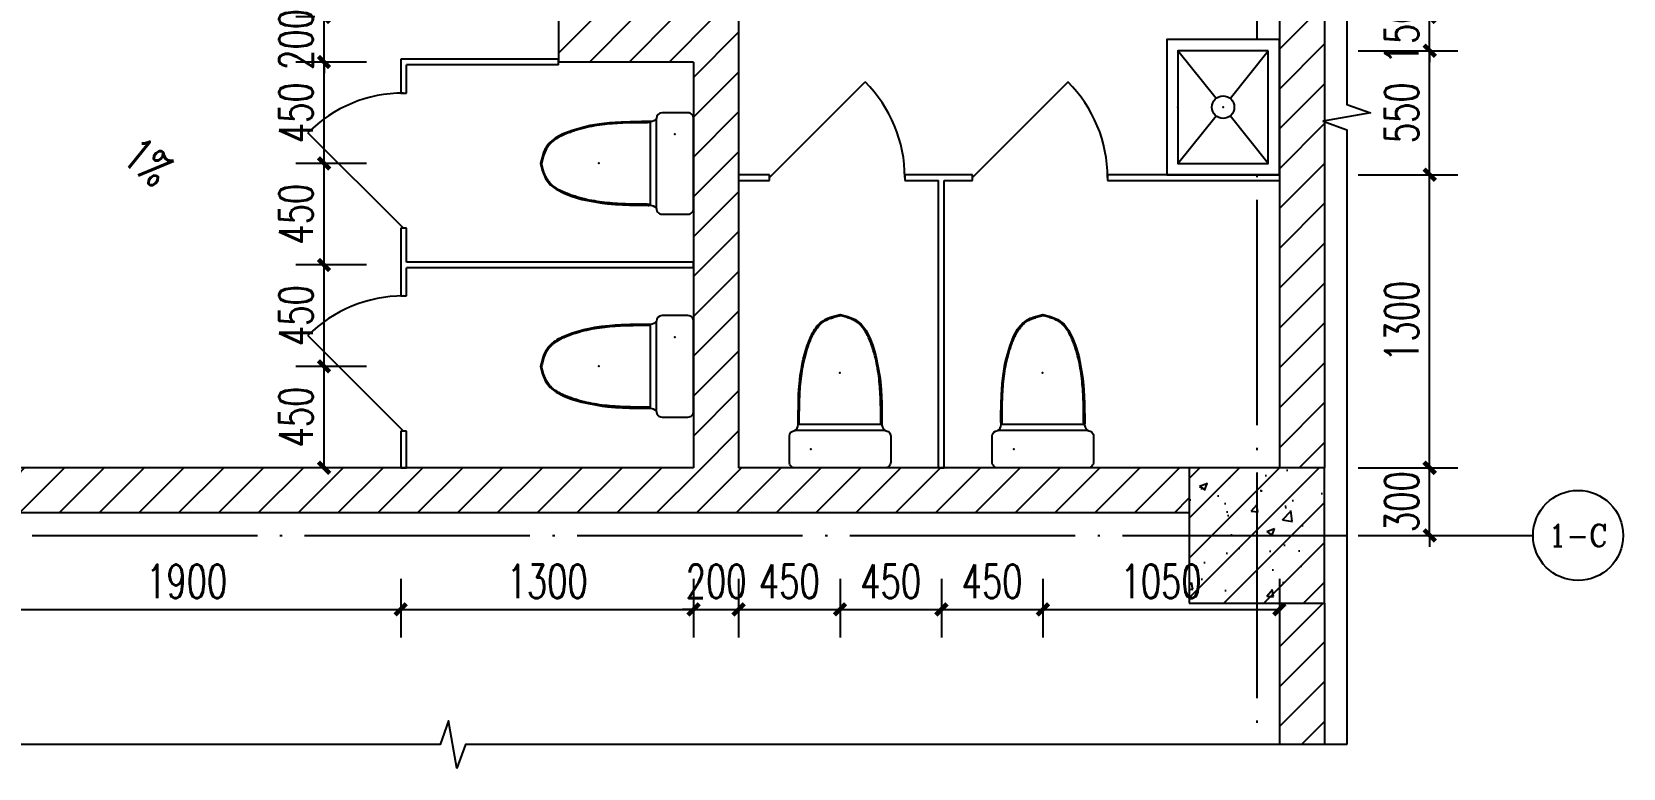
# Model space of a CAD drawing. Header units: millimetres. Extents: x -1048436 to -185795, y -983427 to 400387.
# Drawn here: x -607479 to -600416, y -727371 to -724105 of the extents above; entities that cross this region are included whole.
import ezdxf
from ezdxf.enums import TextEntityAlignment as Align

# ---------------------------------------------------------------- set-up
doc = ezdxf.new("R2010")
doc.units = ezdxf.units.MM
doc.header["$LTSCALE"] = 500
doc.linetypes.add('DOTE', pattern=[2.42, 2, -0.2, 0.02, -0.2])
for name, color, linetype in [('COLUMN', 254, 'Continuous'), ('PUB_DIM', 3, 'Continuous'), ('PUB_HATCH', 8, 'Continuous'), ('建-填充', 9, 'Continuous'), ('建-墙', 254, 'Continuous'), ('建-墙-卫生间隔断', 220, 'Continuous'), ('建-文字', 4, 'Continuous'), ('建-洁具', 55, 'Continuous'), ('建-符号', 13, 'Continuous'), ('建-轴线', 16, 'DOTE')]:
    doc.layers.add(name, color=color, linetype=linetype)
doc.styles.add('_TCH_AXIS', font='COMPLEX', dxfattribs={"bigfont": 'GBCBIG'})
doc.styles.add('_TCH_DIM', font='SIMPLEX', dxfattribs={"bigfont": 'GBCBIG'})
doc.styles.add('_TCH_DIM_T3', font='SIMPLEX', dxfattribs={"width": 0.705882, "bigfont": 'GBCBIG'})
doc.dimstyles.new('_TCH_ARCH&&50', dxfattribs={"dimtxt": 148.75, "dimasz": 50, "dimexe": 125, "dimexo": 150, "dimgap": 50, "dimtad": 1, "dimdec": 0, "dimzin": 0, "dimdsep": 46, "dimtxsty": '_TCH_DIM_T3', "dimblk": 'ARCHTICK', "dimcen": 0.09, "dimclrt": 7, "dimazin": 2, "dimtfac": 1, "dimtdec": 0, "dimtix": 1, "dimtmove": 2, "dimatfit": 3, "dimldrblk": 'ARCHTICK', "dimfxl": 1, "dimtolj": 1, "dimtzin": 0, "dimarcsym": 0})
pattern_1 = [(45, (0, 89.76), (-88.388383, 88.388383), [])]

# ---------------------------------------------------------------- blocks, each defined once
blk = doc.blocks.new('$lvtry$00000208')
blk.add_wipeout([(200.2, 0), (217.7, -7.3), (224.5, -20), (225, -140), (217.7, -157.7), (200, -165), (188, -180.1), (185.5, -191.7), (186.1, -199.2), (185.6, -242.1), (185.1, -284.9), (183.7, -315.7), (182.4, -346.5), (179.3, -382.8), (168.1, -450.9), (159.5, -496.4), (138.9, -559.5), (114.6, -610.4), (94.2, -636.8), (66.8, -657.5), (34.6, -670.7), (0, -680), (-67, -657.4), (-112, -614.9), (-138.2, -560.6), (-155, -510.1), (-165.5, -470.6), (-174, -424.2), (-181.2, -360.8), (-183.8, -321.9), (-184.5, -300), (-185.5, -257), (-185.9, -220), (-186, -208), (-185.7, -199.9), (-185.5, -191.7), (-189.6, -176.6), (-200.1, -165), (-217.7, -157.6), (-225, -140), (-225, -82.5), (-225, -25), (-217.7, -7.3), (-200, 0)])
at = {"color": 0, "ltscale": 100}
for p, q in [((200, -165), (-200, -165)), ((185.5, -191.7), (-185.5, -191.7))]:
    blk.add_line(p, q, dxfattribs=at)
blk.add_lwpolyline([(186.1, -199.2, -0.296302), (200, -165, 0.414214), (225, -140), (225, -25, 0.414214), (200, 0), (-200, 0, 0.414214), (-225, -25), (-225, -140, 0.413282), (-200.1, -165, -0.238932), (-185.5, -191.7), (-186, -208), (-185.9, -231.9), (-185.1, -282.1), (-183.8, -321.9), (-182.2, -348.1), (-180.2, -373.5), (-176.3, -408.9), (-171.7, -439.4), (-168, -459.4), (-163.1, -481.8), (-146.9, -538.4), (-129.4, -582.8, 0.10752), (-88.2, -642.6, 0.100512), (-43.3, -667.8), (0, -680), (34.6, -670.7), (66.8, -657.5), (94.2, -636.8), (114.6, -610.4), (132.4, -576.2), (145.4, -542.8), (159.5, -496.4), (176.8, -405.4), (179.3, -382.8), (182.4, -346.5), (185.1, -284.9)], format="xyb", close=True)
blk.add_lwpolyline([(186, -202.3), (186.1, -199.2)])
for points in [[(-181, -190.8), (-180.9, -229.9), (-180.8, -260.7), (-179, -322.1), (-177.4, -352.7), (-171.1, -413.8), (-166.5, -444.3), (-156.2, -489.8), (-152.2, -504.9), (-145.2, -527.6), (-142.8, -535.2), (-138.8, -546.5), (-137.4, -550.3), (-134.6, -557.8), (-133.1, -561.5), (-128.5, -572.7), (-125.3, -580.1), (-118.3, -594.3), (-114.5, -601.1), (-106.4, -614.1), (-102, -620.3), (-92.6, -631.6), (-87.5, -636.7), (-79.3, -643.6), (-76.4, -645.7), (-70.5, -649.7), (-67.5, -651.5), (-61.1, -654.9), (-57.8, -656.5), (-51, -659.5), (-47.6, -660.9), (-36.9, -664.8), (-29.5, -667.1), (-14.3, -671.3), (-6.6, -673.2), (1.2, -675.1)], [(181.4, -191.4), (180.9, -229.9), (180.8, -260.7), (179, -322.1), (177.4, -352.7), (171.1, -413.8), (166.5, -444.3), (156.2, -489.8), (152.2, -504.9), (145.2, -527.6), (142.8, -535.2), (138.8, -546.5), (137.4, -550.3), (134.6, -557.8), (133.1, -561.5), (128.5, -572.7), (125.3, -580.1), (118.3, -594.3), (114.5, -601.1), (106.4, -614.1), (102, -620.3), (92.6, -631.6), (87.5, -636.7), (79.3, -643.6), (76.4, -645.7), (70.5, -649.7), (67.5, -651.5), (61.1, -654.9), (57.8, -656.5), (51, -659.5), (47.6, -660.9), (36.9, -664.8), (29.5, -667.1), (14.3, -671.3), (6.6, -673.2), (-1.2, -675.1)]]:
    blk.add_open_spline(points, degree=3, knots=[0, 0, 0, 0, 92.762674, 92.762674, 185.525347, 185.525347, 278.288021, 278.288021, 324.669358, 324.669358, 347.860026, 347.860026, 359.45536, 359.45536, 371.050694, 371.050694, 394.241363, 394.241363, 417.432031, 417.432031, 440.6227, 440.6227, 463.813368, 463.813368, 475.408702, 475.408702, 487.004036, 487.004036, 498.599371, 498.599371, 510.194705, 510.194705, 533.385373, 533.385373, 556.576042, 556.576042, 556.576042, 556.576042], dxfattribs=at)
at = {"color": 0}
for p in [(-129.3, -83.1), (-0.7, -421)]:
    blk.add_point(p, dxfattribs=at)
blk = doc.blocks.new('$lvtry$00000171')
h = blk.add_hatch()
h.set_pattern_fill('ANSI31', color=256, scale=15, style=0)
h.set_pattern_definition([(45, (0, 0), (-16.838, 16.838), [])])
h.paths.add_polyline_path([(35.4, 16.9, 0.162278), (7.1, 31), (-49.5, -25.6, 0.162278), (-35.4, -53.9)])
h.paths.add_polyline_path([(7.1, 31, 0.456412), (-50, -18.5, 0.035489), (-49.5, -25.6)])
h.paths.add_polyline_path([(49.5, -11.4, 0.162278), (35.4, 16.9), (-35.4, -53.9, 0.162278), (-7.1, -68)])
h.paths.add_polyline_path([(50, -18.5, 0.035489), (49.5, -11.4), (-7.1, -68, 0.456412)])
blk.add_circle((0, -18.5), 50)
blk = doc.blocks.new('_ArchTick')
at = {"color": 0, "linetype": 'ByBlock', "const_width": 0.4}
blk.add_lwpolyline([(-0.5, -0.5), (0.5, 0.5)], dxfattribs=at)
blk = doc.blocks.new('*D2135')
at = {"layer": 'Defpoints', "color": 0, "transparency": 16777216}
for p in [(-606182, -725588.5), (-605843.6, -725588.5), (-605843.6, -726038.5)]:
    blk.add_point(p, dxfattribs=at)
at = {"layer": 'PUB_DIM', "color": 0, "lineweight": -2, "transparency": 16777216}
for p, q in [((-605993.6, -725588.5), (-606307, -725588.5)), ((-606182, -726038.5), (-606182, -725588.5)), ((-605993.6, -726038.5), (-606307, -726038.5))]:
    blk.add_line(p, q, dxfattribs=at)
at = {"layer": 'PUB_DIM', "color": 0, "lineweight": -2, "transparency": 16777216, "xscale": 50, "yscale": 50, "zscale": 50}
for p, rotation in [((-606182, -725588.5), 90), ((-606182, -726038.5), 270)]:
    blk.add_blockref('_ArchTick', p, dxfattribs=dict(at, rotation=rotation))
at = {"layer": 'PUB_DIM', "color": 7, "transparency": 16777216, "insert": (-606306.4, -725813.5), "char_height": 148.75, "attachment_point": 5, "rotation": 90, "style": '_TCH_DIM_T3'}
blk.add_mtext('\\A1;450', dxfattribs=at)
blk = doc.blocks.new('*D2136')
at = {"layer": 'Defpoints', "color": 0, "transparency": 16777216}
for p in [(-606182, -725138.5), (-605843.6, -725138.5), (-605843.6, -725588.5)]:
    blk.add_point(p, dxfattribs=at)
at = {"layer": 'PUB_DIM', "color": 0, "lineweight": -2, "transparency": 16777216}
for p, q in [((-605993.6, -725138.5), (-606307, -725138.5)), ((-606182, -725588.5), (-606182, -725138.5)), ((-605993.6, -725588.5), (-606307, -725588.5))]:
    blk.add_line(p, q, dxfattribs=at)
at = {"layer": 'PUB_DIM', "color": 0, "lineweight": -2, "transparency": 16777216, "xscale": 50, "yscale": 50, "zscale": 50}
for p, rotation in [((-606182, -725138.5), 90), ((-606182, -725588.5), 270)]:
    blk.add_blockref('_ArchTick', p, dxfattribs=dict(at, rotation=rotation))
at = {"layer": 'PUB_DIM', "color": 7, "transparency": 16777216, "insert": (-606306.4, -725363.5), "char_height": 148.75, "attachment_point": 5, "rotation": 90, "style": '_TCH_DIM_T3'}
blk.add_mtext('\\A1;450', dxfattribs=at)
blk = doc.blocks.new('*D2137')
at = {"layer": 'Defpoints', "color": 0, "transparency": 16777216}
for p in [(-606182, -724688.5), (-605843.6, -724688.5), (-605843.6, -725138.5)]:
    blk.add_point(p, dxfattribs=at)
at = {"layer": 'PUB_DIM', "color": 0, "lineweight": -2, "transparency": 16777216}
for p, q in [((-605993.6, -724688.5), (-606307, -724688.5)), ((-606182, -725138.5), (-606182, -724688.5)), ((-605993.6, -725138.5), (-606307, -725138.5))]:
    blk.add_line(p, q, dxfattribs=at)
at = {"layer": 'PUB_DIM', "color": 0, "lineweight": -2, "transparency": 16777216, "xscale": 50, "yscale": 50, "zscale": 50}
for p, rotation in [((-606182, -724688.5), 90), ((-606182, -725138.5), 270)]:
    blk.add_blockref('_ArchTick', p, dxfattribs=dict(at, rotation=rotation))
at = {"layer": 'PUB_DIM', "color": 7, "transparency": 16777216, "insert": (-606306.4, -724913.5), "char_height": 148.75, "attachment_point": 5, "rotation": 90, "style": '_TCH_DIM_T3'}
blk.add_mtext('\\A1;450', dxfattribs=at)
blk = doc.blocks.new('*D2138')
at = {"layer": 'Defpoints', "color": 0, "transparency": 16777216}
for p in [(-606182, -724238.5), (-605843.6, -724238.5), (-605843.6, -724688.5)]:
    blk.add_point(p, dxfattribs=at)
at = {"layer": 'PUB_DIM', "color": 0, "lineweight": -2, "transparency": 16777216}
for p, q in [((-605993.6, -724238.5), (-606307, -724238.5)), ((-606182, -724688.5), (-606182, -724238.5)), ((-605993.6, -724688.5), (-606307, -724688.5))]:
    blk.add_line(p, q, dxfattribs=at)
at = {"layer": 'PUB_DIM', "color": 0, "lineweight": -2, "transparency": 16777216, "xscale": 50, "yscale": 50, "zscale": 50}
for p, rotation in [((-606182, -724238.5), 90), ((-606182, -724688.5), 270)]:
    blk.add_blockref('_ArchTick', p, dxfattribs=dict(at, rotation=rotation))
at = {"layer": 'PUB_DIM', "color": 7, "transparency": 16777216, "insert": (-606306.4, -724463.5), "char_height": 148.75, "attachment_point": 5, "rotation": 90, "style": '_TCH_DIM_T3'}
blk.add_mtext('\\A1;450', dxfattribs=at)
blk = doc.blocks.new('*D2139')
at = {"layer": 'Defpoints', "color": 0, "transparency": 16777216}
for p in [(-606182, -724038.5), (-605843.6, -724038.5), (-605843.6, -724238.5)]:
    blk.add_point(p, dxfattribs=at)
at = {"layer": 'PUB_DIM', "color": 0, "lineweight": -2, "transparency": 16777216}
for p, q in [((-605993.6, -724038.5), (-606307, -724038.5)), ((-606182, -724038.5), (-606182, -723988.5)), ((-606182, -724238.5), (-606182, -724038.5)), ((-605993.6, -724238.5), (-606307, -724238.5)), ((-606182, -724238.5), (-606182, -724288.5))]:
    blk.add_line(p, q, dxfattribs=at)
at = {"layer": 'PUB_DIM', "color": 0, "lineweight": -2, "transparency": 16777216, "xscale": 50, "yscale": 50, "zscale": 50}
for p, rotation in [((-606182, -724038.5), 270), ((-606182, -724238.5), 90)]:
    blk.add_blockref('_ArchTick', p, dxfattribs=dict(at, rotation=rotation))
at = {"layer": 'PUB_DIM', "color": 7, "transparency": 16777216, "insert": (-606306.4, -724138.5), "char_height": 148.75, "attachment_point": 5, "rotation": 90, "style": '_TCH_DIM_T3'}
blk.add_mtext('\\A1;200', dxfattribs=at)
blk = doc.blocks.new('*D2146')
at = {"layer": 'Defpoints', "color": 0, "transparency": 16777216}
for p in [(-601741.6, -724038.5), (-601274.6, -724038.5), (-601741.6, -724188.5)]:
    blk.add_point(p, dxfattribs=at)
at = {"layer": 'PUB_DIM', "color": 0, "lineweight": -2, "transparency": 16777216}
for p, q in [((-601591.6, -724038.5), (-601149.6, -724038.5)), ((-601274.6, -724038.5), (-601274.6, -723988.5)), ((-601274.6, -724188.5), (-601274.6, -724038.5)), ((-601591.6, -724188.5), (-601149.6, -724188.5)), ((-601274.6, -724188.5), (-601274.6, -724238.5))]:
    blk.add_line(p, q, dxfattribs=at)
at = {"layer": 'PUB_DIM', "color": 0, "lineweight": -2, "transparency": 16777216, "xscale": 50, "yscale": 50, "zscale": 50}
for p, rotation in [((-601274.6, -724038.5), 270), ((-601274.6, -724188.5), 90)]:
    blk.add_blockref('_ArchTick', p, dxfattribs=dict(at, rotation=rotation))
at = {"layer": 'PUB_DIM', "color": 7, "transparency": 16777216, "insert": (-601398.9, -724113.5), "char_height": 148.75, "attachment_point": 5, "rotation": 90, "style": '_TCH_DIM_T3'}
blk.add_mtext('\\A1;150', dxfattribs=at)
blk = doc.blocks.new('*D2147')
at = {"layer": 'Defpoints', "color": 0, "transparency": 16777216}
for p in [(-601741.6, -724188.5), (-601274.6, -724188.5), (-601741.6, -724738.5)]:
    blk.add_point(p, dxfattribs=at)
at = {"layer": 'PUB_DIM', "color": 0, "lineweight": -2, "transparency": 16777216}
for p, q in [((-601591.6, -724188.5), (-601149.6, -724188.5)), ((-601274.6, -724738.5), (-601274.6, -724188.5)), ((-601591.6, -724738.5), (-601149.6, -724738.5))]:
    blk.add_line(p, q, dxfattribs=at)
at = {"layer": 'PUB_DIM', "color": 0, "lineweight": -2, "transparency": 16777216, "xscale": 50, "yscale": 50, "zscale": 50}
for p, rotation in [((-601274.6, -724188.5), 90), ((-601274.6, -724738.5), 270)]:
    blk.add_blockref('_ArchTick', p, dxfattribs=dict(at, rotation=rotation))
at = {"layer": 'PUB_DIM', "color": 7, "transparency": 16777216, "insert": (-601398.9, -724463.5), "char_height": 148.75, "attachment_point": 5, "rotation": 90, "style": '_TCH_DIM_T3'}
blk.add_mtext('\\A1;550', dxfattribs=at)
blk = doc.blocks.new('*D2148')
at = {"layer": 'Defpoints', "color": 0, "transparency": 16777216}
for p in [(-601741.6, -724738.5), (-601274.6, -724738.5), (-601741.6, -726038.5)]:
    blk.add_point(p, dxfattribs=at)
at = {"layer": 'PUB_DIM', "color": 0, "lineweight": -2, "transparency": 16777216}
for p, q in [((-601591.6, -724738.5), (-601149.6, -724738.5)), ((-601274.6, -726038.5), (-601274.6, -724738.5)), ((-601591.6, -726038.5), (-601149.6, -726038.5))]:
    blk.add_line(p, q, dxfattribs=at)
at = {"layer": 'PUB_DIM', "color": 0, "lineweight": -2, "transparency": 16777216, "xscale": 50, "yscale": 50, "zscale": 50}
for p, rotation in [((-601274.6, -724738.5), 90), ((-601274.6, -726038.5), 270)]:
    blk.add_blockref('_ArchTick', p, dxfattribs=dict(at, rotation=rotation))
at = {"layer": 'PUB_DIM', "color": 7, "transparency": 16777216, "insert": (-601398.9, -725388.5), "char_height": 148.75, "attachment_point": 5, "rotation": 90, "style": '_TCH_DIM_T3'}
blk.add_mtext('\\A1;1300', dxfattribs=at)
blk = doc.blocks.new('*D2149')
at = {"layer": 'Defpoints', "color": 0, "transparency": 16777216}
for p in [(-601741.6, -726038.5), (-601274.6, -726038.5), (-601741.6, -726338.5)]:
    blk.add_point(p, dxfattribs=at)
at = {"layer": 'PUB_DIM', "color": 0, "lineweight": -2, "transparency": 16777216}
for p, q in [((-601274.6, -726038.5), (-601274.6, -725988.5)), ((-601591.6, -726038.5), (-601149.6, -726038.5)), ((-601274.6, -726338.5), (-601274.6, -726038.5)), ((-601591.6, -726338.5), (-601149.6, -726338.5)), ((-601274.6, -726338.5), (-601274.6, -726388.5))]:
    blk.add_line(p, q, dxfattribs=at)
at = {"layer": 'PUB_DIM', "color": 0, "lineweight": -2, "transparency": 16777216, "xscale": 50, "yscale": 50, "zscale": 50}
for p, rotation in [((-601274.6, -726038.5), 270), ((-601274.6, -726338.5), 90)]:
    blk.add_blockref('_ArchTick', p, dxfattribs=dict(at, rotation=rotation))
at = {"layer": 'PUB_DIM', "color": 7, "transparency": 16777216, "insert": (-601398.9, -726188.5), "char_height": 148.75, "attachment_point": 5, "rotation": 90, "style": '_TCH_DIM_T3'}
blk.add_mtext('\\A1;300', dxfattribs=at)
blk = doc.blocks.new('*D2163')
at = {"layer": 'Defpoints', "color": 0, "transparency": 16777216}
for p in [(-607741.6, -726380.7), (-605841.6, -726380.7), (-605841.6, -726666.5)]:
    blk.add_point(p, dxfattribs=at)
at = {"layer": 'PUB_DIM', "color": 0, "lineweight": -2, "transparency": 16777216}
for p, q in [((-607741.6, -726530.7), (-607741.6, -726791.5)), ((-605841.6, -726530.7), (-605841.6, -726791.5)), ((-607741.6, -726666.5), (-605841.6, -726666.5))]:
    blk.add_line(p, q, dxfattribs=at)
at = {"layer": 'PUB_DIM', "color": 0, "lineweight": -2, "transparency": 16777216, "xscale": 50, "yscale": 50, "zscale": 50, "rotation": 180}
blk.add_blockref('_ArchTick', (-607741.6, -726666.5), dxfattribs=at)
at = {"layer": 'PUB_DIM', "color": 0, "lineweight": -2, "transparency": 16777216, "xscale": 50, "yscale": 50, "zscale": 50}
blk.add_blockref('_ArchTick', (-605841.6, -726666.5), dxfattribs=at)
at = {"layer": 'PUB_DIM', "color": 7, "transparency": 16777216, "insert": (-606791.6, -726542.2), "char_height": 148.75, "attachment_point": 5, "style": '_TCH_DIM_T3'}
blk.add_mtext('\\A1;1900', dxfattribs=at)
blk = doc.blocks.new('*D2164')
at = {"layer": 'Defpoints', "color": 0, "transparency": 16777216}
for p in [(-605841.6, -726380.7), (-604541.6, -726380.7), (-604541.6, -726666.5)]:
    blk.add_point(p, dxfattribs=at)
at = {"layer": 'PUB_DIM', "color": 0, "lineweight": -2, "transparency": 16777216}
for p, q in [((-605841.6, -726530.7), (-605841.6, -726791.5)), ((-604541.6, -726530.7), (-604541.6, -726791.5)), ((-605841.6, -726666.5), (-604541.6, -726666.5))]:
    blk.add_line(p, q, dxfattribs=at)
at = {"layer": 'PUB_DIM', "color": 0, "lineweight": -2, "transparency": 16777216, "xscale": 50, "yscale": 50, "zscale": 50, "rotation": 180}
blk.add_blockref('_ArchTick', (-605841.6, -726666.5), dxfattribs=at)
at = {"layer": 'PUB_DIM', "color": 0, "lineweight": -2, "transparency": 16777216, "xscale": 50, "yscale": 50, "zscale": 50}
blk.add_blockref('_ArchTick', (-604541.6, -726666.5), dxfattribs=at)
at = {"layer": 'PUB_DIM', "color": 7, "transparency": 16777216, "insert": (-605191.6, -726542.2), "char_height": 148.75, "attachment_point": 5, "style": '_TCH_DIM_T3'}
blk.add_mtext('\\A1;1300', dxfattribs=at)
blk = doc.blocks.new('*D2165')
at = {"layer": 'Defpoints', "color": 0, "transparency": 16777216}
for p in [(-604541.6, -726380.7), (-604341.6, -726380.7), (-604341.6, -726666.5)]:
    blk.add_point(p, dxfattribs=at)
at = {"layer": 'PUB_DIM', "color": 0, "lineweight": -2, "transparency": 16777216}
for p, q in [((-604541.6, -726530.7), (-604541.6, -726791.5)), ((-604341.6, -726530.7), (-604341.6, -726791.5)), ((-604541.6, -726666.5), (-604591.6, -726666.5)), ((-604541.6, -726666.5), (-604341.6, -726666.5)), ((-604341.6, -726666.5), (-604291.6, -726666.5))]:
    blk.add_line(p, q, dxfattribs=at)
at = {"layer": 'PUB_DIM', "color": 0, "lineweight": -2, "transparency": 16777216, "xscale": 50, "yscale": 50, "zscale": 50}
blk.add_blockref('_ArchTick', (-604541.6, -726666.5), dxfattribs=at)
at = {"layer": 'PUB_DIM', "color": 0, "lineweight": -2, "transparency": 16777216, "xscale": 50, "yscale": 50, "zscale": 50, "rotation": 180}
blk.add_blockref('_ArchTick', (-604341.6, -726666.5), dxfattribs=at)
at = {"layer": 'PUB_DIM', "color": 7, "transparency": 16777216, "insert": (-604441.6, -726542.2), "char_height": 148.75, "attachment_point": 5, "style": '_TCH_DIM_T3'}
blk.add_mtext('\\A1;200', dxfattribs=at)
blk = doc.blocks.new('*D2166')
at = {"layer": 'Defpoints', "color": 0, "transparency": 16777216}
for p in [(-604341.6, -726380.7), (-603891.6, -726380.7), (-603891.6, -726666.5)]:
    blk.add_point(p, dxfattribs=at)
at = {"layer": 'PUB_DIM', "color": 0, "lineweight": -2, "transparency": 16777216}
for p, q in [((-604341.6, -726530.7), (-604341.6, -726791.5)), ((-603891.6, -726530.7), (-603891.6, -726791.5)), ((-604341.6, -726666.5), (-603891.6, -726666.5))]:
    blk.add_line(p, q, dxfattribs=at)
at = {"layer": 'PUB_DIM', "color": 0, "lineweight": -2, "transparency": 16777216, "xscale": 50, "yscale": 50, "zscale": 50, "rotation": 180}
blk.add_blockref('_ArchTick', (-604341.6, -726666.5), dxfattribs=at)
at = {"layer": 'PUB_DIM', "color": 0, "lineweight": -2, "transparency": 16777216, "xscale": 50, "yscale": 50, "zscale": 50}
blk.add_blockref('_ArchTick', (-603891.6, -726666.5), dxfattribs=at)
at = {"layer": 'PUB_DIM', "color": 7, "transparency": 16777216, "insert": (-604116.6, -726542.2), "char_height": 148.75, "attachment_point": 5, "style": '_TCH_DIM_T3'}
blk.add_mtext('\\A1;450', dxfattribs=at)
blk = doc.blocks.new('*D2167')
at = {"layer": 'Defpoints', "color": 0, "transparency": 16777216}
for p in [(-603891.6, -726380.7), (-603441.6, -726380.7), (-603441.6, -726666.5)]:
    blk.add_point(p, dxfattribs=at)
at = {"layer": 'PUB_DIM', "color": 0, "lineweight": -2, "transparency": 16777216}
for p, q in [((-603891.6, -726530.7), (-603891.6, -726791.5)), ((-603441.6, -726530.7), (-603441.6, -726791.5)), ((-603891.6, -726666.5), (-603441.6, -726666.5))]:
    blk.add_line(p, q, dxfattribs=at)
at = {"layer": 'PUB_DIM', "color": 0, "lineweight": -2, "transparency": 16777216, "xscale": 50, "yscale": 50, "zscale": 50, "rotation": 180}
blk.add_blockref('_ArchTick', (-603891.6, -726666.5), dxfattribs=at)
at = {"layer": 'PUB_DIM', "color": 0, "lineweight": -2, "transparency": 16777216, "xscale": 50, "yscale": 50, "zscale": 50}
blk.add_blockref('_ArchTick', (-603441.6, -726666.5), dxfattribs=at)
at = {"layer": 'PUB_DIM', "color": 7, "transparency": 16777216, "insert": (-603666.6, -726542.2), "char_height": 148.75, "attachment_point": 5, "style": '_TCH_DIM_T3'}
blk.add_mtext('\\A1;450', dxfattribs=at)
blk = doc.blocks.new('*D2168')
at = {"layer": 'Defpoints', "color": 0, "transparency": 16777216}
for p in [(-603441.6, -726380.7), (-602991.6, -726380.7), (-602991.6, -726666.5)]:
    blk.add_point(p, dxfattribs=at)
at = {"layer": 'PUB_DIM', "color": 0, "lineweight": -2, "transparency": 16777216}
for p, q in [((-603441.6, -726530.7), (-603441.6, -726791.5)), ((-602991.6, -726530.7), (-602991.6, -726791.5)), ((-603441.6, -726666.5), (-602991.6, -726666.5))]:
    blk.add_line(p, q, dxfattribs=at)
at = {"layer": 'PUB_DIM', "color": 0, "lineweight": -2, "transparency": 16777216, "xscale": 50, "yscale": 50, "zscale": 50, "rotation": 180}
blk.add_blockref('_ArchTick', (-603441.6, -726666.5), dxfattribs=at)
at = {"layer": 'PUB_DIM', "color": 0, "lineweight": -2, "transparency": 16777216, "xscale": 50, "yscale": 50, "zscale": 50}
blk.add_blockref('_ArchTick', (-602991.6, -726666.5), dxfattribs=at)
at = {"layer": 'PUB_DIM', "color": 7, "transparency": 16777216, "insert": (-603216.6, -726542.2), "char_height": 148.75, "attachment_point": 5, "style": '_TCH_DIM_T3'}
blk.add_mtext('\\A1;450', dxfattribs=at)
blk = doc.blocks.new('*D2169')
at = {"layer": 'Defpoints', "color": 0, "transparency": 16777216}
for p in [(-602991.6, -726380.7), (-601941.6, -726380.7), (-601941.6, -726666.5)]:
    blk.add_point(p, dxfattribs=at)
at = {"layer": 'PUB_DIM', "color": 0, "lineweight": -2, "transparency": 16777216}
for p, q in [((-602991.6, -726530.7), (-602991.6, -726791.5)), ((-601941.6, -726530.7), (-601941.6, -726791.5)), ((-602991.6, -726666.5), (-601941.6, -726666.5))]:
    blk.add_line(p, q, dxfattribs=at)
at = {"layer": 'PUB_DIM', "color": 0, "lineweight": -2, "transparency": 16777216, "xscale": 50, "yscale": 50, "zscale": 50, "rotation": 180}
blk.add_blockref('_ArchTick', (-602991.6, -726666.5), dxfattribs=at)
at = {"layer": 'PUB_DIM', "color": 0, "lineweight": -2, "transparency": 16777216, "xscale": 50, "yscale": 50, "zscale": 50}
blk.add_blockref('_ArchTick', (-601941.6, -726666.5), dxfattribs=at)
at = {"layer": 'PUB_DIM', "color": 7, "transparency": 16777216, "insert": (-602466.6, -726542.2), "char_height": 148.75, "attachment_point": 5, "style": '_TCH_DIM_T3'}
blk.add_mtext('\\A1;1050', dxfattribs=at)
blk = doc.blocks.new('$lvtry$00000191')
at = {"color": 0}
blk.add_wipeout([(300, -500), (300, 0), (-300, 0), (-300, -500)], dxfattribs=at)
for p, q in [((-250, -50), (-39, -218.8)), ((39, -218.8), (250, -50)), ((-250, -450), (-39, -281.2)), ((39, -281.2), (250, -450))]:
    blk.add_line(p, q, dxfattribs=at)
for points in [[(300, -500), (300, 0), (-300, 0), (-300, -500)], [(250, -450), (250, -50), (-250, -50), (-250, -450)]]:
    blk.add_lwpolyline(points, close=True, dxfattribs=at)
blk.add_circle((0, -250), 50, dxfattribs=at)
for p in [(0, -50), (0, -250)]:
    blk.add_point(p, dxfattribs=at)

msp = doc.modelspace()

# ---------------------------------------------------------------- hatches: boundary and pattern name
at = {"layer": 'PUB_HATCH'}
h = msp.add_hatch(dxfattribs=at)
h.set_pattern_fill('钢筋混凝土', color=256, scale=50, style=0)
h.set_pattern_definition([(45, (0, 0), (-88.388348, 88.388348), []), (50, (0, 0), (358.63009, -31.37607), [37.5, -412.5]), (355, (0, 0), (-69.37567, 376.09607), [30, -330]), (100.4514, (29.9, -2.6), (289.25469, 344.71977), [31.8701, -350.57106]), (46.1842, (0, 100), (533.62052, -82.7595), [56.25, -618.75]), (96.6356, (44.47, 93.1), (467.33135, 487.05894), [47.80514, -525.8565]), (351.1842, (0, 100), (467.33097, 487.0593), [45, -495]), (21, (50, 75), (298.45353, -201.309445), [37.5, -412.5]), (326, (50, 75), (121.65767, 362.57502), [30, -330]), (71.4514, (74.87, 58.22), (420.11131, 161.26525), [31.8701, -350.57106]), (37.5, (0, 0), (6.079928, 166.446927), [0, -326, 0, -335, 0, -331.25]), (7.5, (0, 0), (131.53477, 197.205856), [0, -191, 0, -318.5, 0, -126.25]), (327.5, (-111.5, 0), (266.911218, -11.277436), [0, -125, 0, -390, 0, -517.5]), (317.5, (-161.5, 0), (291.593085, 50.05249), [0, -162.5, 0, -259, 0, -367.5])])
h.paths.add_polyline_path([(-602341.6, -726038.5), (-602341.6, -726638.5), (-601741.6, -726638.5), (-601741.6, -726038.5)])
at = {"layer": '建-填充'}
h = msp.add_hatch(dxfattribs=at)
h.set_pattern_fill('普通砖', color=256, scale=50, style=0)
h.set_pattern_definition(pattern_1)
h.paths.add_polyline_path([(-601741.6, -722038.5), (-601941.6, -722238.5), (-601941.6, -724763.5), (-601741.6, -724763.5)])
h = msp.add_hatch(dxfattribs=at)
h.set_pattern_fill('普通砖', color=256, scale=50, style=0)
h.set_pattern_definition(pattern_1)
h.paths.add_polyline_path([(-605041.6, -722171.9), (-605141.6, -722238.5), (-605141.6, -724238.5), (-604941.6, -724038.5), (-604941.6, -722238.5)])
h = msp.add_hatch(dxfattribs=at)
h.set_pattern_fill('普通砖', color=256, scale=50, style=0)
h.set_pattern_definition(pattern_1)
h.paths.add_polyline_path([(-604541.6, -724238.5), (-604341.6, -724038.5), (-604941.6, -724038.5), (-605141.6, -724238.5)])
h = msp.add_hatch(dxfattribs=at)
h.set_pattern_fill('普通砖', color=256, scale=50, style=0)
h.set_pattern_definition(pattern_1)
h.paths.add_polyline_path([(-607541.6, -726038.5), (-607541.6, -726238.5), (-604441.6, -726238.5), (-604441.6, -726105.2), (-604541.6, -726038.5)])
h = msp.add_hatch(dxfattribs=at)
h.set_pattern_fill('普通砖', color=256, scale=50, style=0)
h.set_pattern_definition(pattern_1)
h.paths.add_polyline_path([(-601741.6, -726638.5), (-601941.6, -726638.5), (-601941.6, -727265.7), (-601741.6, -727265.7)])

# ---------------------------------------------------------------- linework, layer by layer
at = {"layer": 'COLUMN'}
for p, q in [((-602341.6, -726038.5), (-602341.6, -726638.5)), ((-601741.6, -726038.5), (-602341.6, -726038.5)), ((-601741.6, -726638.5), (-601741.6, -726038.5)), ((-602341.6, -726638.5), (-601741.6, -726638.5))]:
    msp.add_line(p, q, dxfattribs=at)
at = {"layer": '建-墙'}
for p, q in [((-601741.6, -722038.5), (-601741.6, -724763.5)), ((-605141.6, -722238.5), (-605141.6, -724238.5)), ((-601941.6, -722238.5), (-601941.6, -724763.5)), ((-604341.6, -724038.5), (-604341.6, -726038.5)), ((-604541.6, -724238.5), (-605141.6, -724238.5)), ((-601741.6, -724763.5), (-601741.6, -726038.5)), ((-604541.6, -726038.5), (-607541.6, -726038.5)), ((-604441.6, -726238.5), (-607541.6, -726238.5)), ((-602341.6, -726238.5), (-604441.6, -726238.5)), ((-601941.6, -726638.5), (-601941.6, -727265.7)), ((-601741.6, -726638.5), (-601741.6, -727265.7))]:
    msp.add_line(p, q, dxfattribs=at)
at = {"layer": '建-墙-卫生间隔断'}
for p, q in [((-605141.6, -724226), (-605841.6, -724226)), ((-605841.6, -724226), (-605841.6, -724376)), ((-605141.6, -724251), (-605816.6, -724251)), ((-605816.6, -724376), (-605816.6, -724251)), ((-605141.6, -724251), (-605141.6, -724226)), ((-604204.1, -724751), (-603779.8, -724326.8)), ((-603304.1, -724751), (-602879.8, -724326.8)), ((-605841.6, -724376), (-605816.6, -724376)), ((-605829.1, -724976), (-606253.4, -724551.8)), ((-604204.1, -724738.5), (-604341.6, -724738.5)), ((-604341.6, -724738.5), (-604341.6, -724763.5)), ((-604204.1, -724763.5), (-604204.1, -724738.5)), ((-603429.1, -724738.5), (-603604.1, -724738.5)), ((-603604.1, -724738.5), (-603604.1, -724763.5)), ((-603304.1, -724738.5), (-603429.1, -724738.5)), ((-603304.1, -724763.5), (-603304.1, -724738.5)), ((-602704.1, -724738.5), (-602704.1, -724763.5)), ((-604341.6, -724763.5), (-604204.1, -724763.5)), ((-603604.1, -724763.5), (-603454.1, -724763.5)), ((-603454.1, -726038.5), (-603454.1, -724763.5)), ((-603429.1, -726038.5), (-603429.1, -724763.5)), ((-603429.1, -724763.5), (-603304.1, -724763.5)), ((-605816.6, -724976), (-605841.6, -724976)), ((-605841.6, -724976), (-605841.6, -725151)), ((-605816.6, -725126), (-605816.6, -724976)), ((-605841.6, -725151), (-605841.6, -725276)), ((-604541.6, -725126), (-605816.6, -725126)), ((-604541.6, -725151), (-605816.6, -725151)), ((-605816.6, -725276), (-605816.6, -725151)), ((-604541.6, -725151), (-604541.6, -725126)), ((-605841.6, -725276), (-605816.6, -725276)), ((-605829.1, -725876), (-606253.4, -725451.8)), ((-605816.6, -725876), (-605841.6, -725876)), ((-605841.6, -725876), (-605841.6, -726038.5)), ((-605816.6, -726038.5), (-605816.6, -725876)), ((-605841.6, -726038.5), (-605816.6, -726038.5)), ((-603454.1, -726038.5), (-603429.1, -726038.5))]:
    msp.add_line(p, q, dxfattribs=at)
for centre, start, end in [((-604204.1, -724751), 360, 45), ((-603304.1, -724751), 360, 45), ((-605829.1, -724976), 90, 135), ((-605829.1, -725876), 90, 135)]:
    msp.add_arc(centre, 600, start, end, dxfattribs=at)
at = {"layer": '建-符号'}
for p, q in [((-601017.9, -726338.5), (-600815.7, -726338.5)), ((-601642, -727265.7), (-601642, -727265.7)), ((-601642, -727265.7), (-601642, -727265.7))]:
    msp.add_line(p, q, dxfattribs=at)
for points in [[(-601642, -721698.9), (-601642, -724426.1), (-601537, -724464.3), (-601747, -724501.3), (-601642, -724538.6), (-601642, -727265.7)], [(-601642, -727265.7), (-605553.6, -727265.7), (-605591.8, -727370.7), (-605628.8, -727160.7), (-605666.1, -727265.7), (-609577.6, -727265.7)]]:
    msp.add_lwpolyline(points, dxfattribs=at)
msp.add_lwpolyline([(-606663.1, -725084.9, 0, 0, 0), (-607327.4, -724551.2, 40, 0, 0), (-607444.3, -724457.2, 0, 0, 0)], format="xyseb", dxfattribs=at)
msp.add_circle((-600615.7, -726338.5), 200, dxfattribs=at)
at = {"layer": '建-轴线'}
for points in [[(-602041.6, -721219.6), (-602041.6, -727265.7)], [(-609897.9, -726338.5), (-601017.9, -726338.5)]]:
    msp.add_lwpolyline(points, dxfattribs=at)

# ---------------------------------------------------------------- block references
at = {"layer": '建-洁具', "xscale": -1, "rotation": 269.9903516327721}
msp.add_blockref('$lvtry$00000171', (-602073.1, -724188.5), dxfattribs=at)
at = {"layer": '建-洁具', "xscale": -1, "yscale": -1, "rotation": 90}
for p in [(-604541.6, -724688.4), (-604541.6, -725588.4)]:
    msp.add_blockref('$lvtry$00000208', p, dxfattribs=at)
at = {"layer": '建-洁具', "yscale": -1}
for p in [(-603891.6, -726038.5), (-602991.6, -726038.5)]:
    msp.add_blockref('$lvtry$00000208', p, dxfattribs=at)

# ---------------------------------------------------------------- texts
at = {"layer": '建-文字', "style": '_TCH_DIM', "width": 0.705882}
msp.add_text('1%', height=148.75, rotation=321.22016, dxfattribs=at).set_placement((-607087.1, -724676.9))
at = {"layer": '建-文字', "style": '_TCH_AXIS'}
msp.add_text('1-C', height=98.31, dxfattribs=at).set_placement((-600746.7, -726387.7), (-600484.6, -726387.7), align=Align.FIT)

# ---------------------------------------------------------------- dimensions: what is measured, and where the dimension line sits
at = {"layer": 'PUB_DIM'}
for p1, p2, distance, picture, middle in [((-605843.6, -724238.5), (-605843.6, -724038.5), 338.4, '*D2139', (-606306.4, -724138.5)), ((-601741.6, -724188.5), (-601741.6, -724038.5), -467, '*D2146', (-601398.9, -724113.5)), ((-601741.6, -724738.5), (-601741.6, -724188.5), -467, '*D2147', (-601398.9, -724463.5)), ((-605843.6, -724688.5), (-605843.6, -724238.5), 338.4, '*D2138', (-606306.4, -724463.5)), ((-605843.6, -725138.5), (-605843.6, -724688.5), 338.4, '*D2137', (-606306.4, -724913.5)), ((-601741.6, -726038.5), (-601741.6, -724738.5), -467, '*D2148', (-601398.9, -725388.5)), ((-605843.6, -725588.5), (-605843.6, -725138.5), 338.4, '*D2136', (-606306.4, -725363.5)), ((-605843.6, -726038.5), (-605843.6, -725588.5), 338.4, '*D2135', (-606306.4, -725813.5)), ((-601741.6, -726338.5), (-601741.6, -726038.5), -467, '*D2149', (-601398.9, -726188.5)), ((-607741.6, -726380.7), (-605841.6, -726380.7), -285.8, '*D2163', (-606791.6, -726542.2)), ((-605841.6, -726380.7), (-604541.6, -726380.7), -285.8, '*D2164', (-605191.6, -726542.2)), ((-604541.6, -726380.7), (-604341.6, -726380.7), -285.8, '*D2165', (-604441.6, -726542.2)), ((-604341.6, -726380.7), (-603891.6, -726380.7), -285.8, '*D2166', (-604116.6, -726542.2)), ((-603891.6, -726380.7), (-603441.6, -726380.7), -285.8, '*D2167', (-603666.6, -726542.2)), ((-603441.6, -726380.7), (-602991.6, -726380.7), -285.8, '*D2168', (-603216.6, -726542.2)), ((-602991.6, -726380.7), (-601941.6, -726380.7), -285.8, '*D2169', (-602466.6, -726542.2))]:
    dim = msp.add_aligned_dim(p1=p1, p2=p2, distance=distance, dimstyle='_TCH_ARCH&&50', dxfattribs=at)
    dim.commit()
    dim.dimension.update_dxf_attribs({"geometry": picture, "text_midpoint": middle})

# ---------------------------------------------------------------- next in the draw order: hatches: boundary and pattern name
at = {"layer": '建-填充'}
h = msp.add_hatch(dxfattribs=at)
h.set_pattern_fill('普通砖', color=256, scale=50, style=0)
h.set_pattern_definition(pattern_1)
h.paths.add_polyline_path([(-604341.6, -724038.5), (-604541.6, -724238.5), (-604541.6, -726038.5), (-604441.6, -726105.2), (-604341.6, -726038.5)])
h = msp.add_hatch(dxfattribs=at)
h.set_pattern_fill('普通砖', color=256, scale=50, style=0)
h.set_pattern_definition(pattern_1)
h.paths.add_polyline_path([(-602341.6, -726238.5), (-602341.6, -726038.5), (-604341.6, -726038.5), (-604441.6, -726105.2), (-604441.6, -726238.5)])

# ---------------------------------------------------------------- next in the draw order: linework, layer by layer
at = {"layer": '建-墙'}
for p, q in [((-604541.6, -724238.5), (-604541.6, -726038.5)), ((-602341.6, -726038.5), (-604341.6, -726038.5))]:
    msp.add_line(p, q, dxfattribs=at)

# ---------------------------------------------------------------- next in the draw order: block references
at = {"layer": '建-洁具', "rotation": 90.00000000000006}
msp.add_blockref('$lvtry$00000191', (-602441.6, -724438.5), dxfattribs=at)

# ---------------------------------------------------------------- next in the draw order: hatches: boundary and pattern name
at = {"layer": '建-填充'}
h = msp.add_hatch(dxfattribs=at)
h.set_pattern_fill('普通砖', color=256, scale=50, style=0)
h.set_pattern_definition(pattern_1)
h.paths.add_polyline_path([(-601941.6, -726038.5), (-601741.6, -726038.5), (-601741.6, -724763.5), (-601941.6, -724763.5)])

# ---------------------------------------------------------------- next in the draw order: linework, layer by layer
at = {"layer": '建-墙'}
msp.add_line((-601941.6, -724763.5), (-601941.6, -726038.5), dxfattribs=at)
at = {"layer": '建-墙-卫生间隔断'}
for p, q in [((-601941.6, -724738.5), (-602704.1, -724738.5)), ((-602704.1, -724763.5), (-601941.6, -724763.5))]:
    msp.add_line(p, q, dxfattribs=at)

doc.saveas('drawing.dxf')
